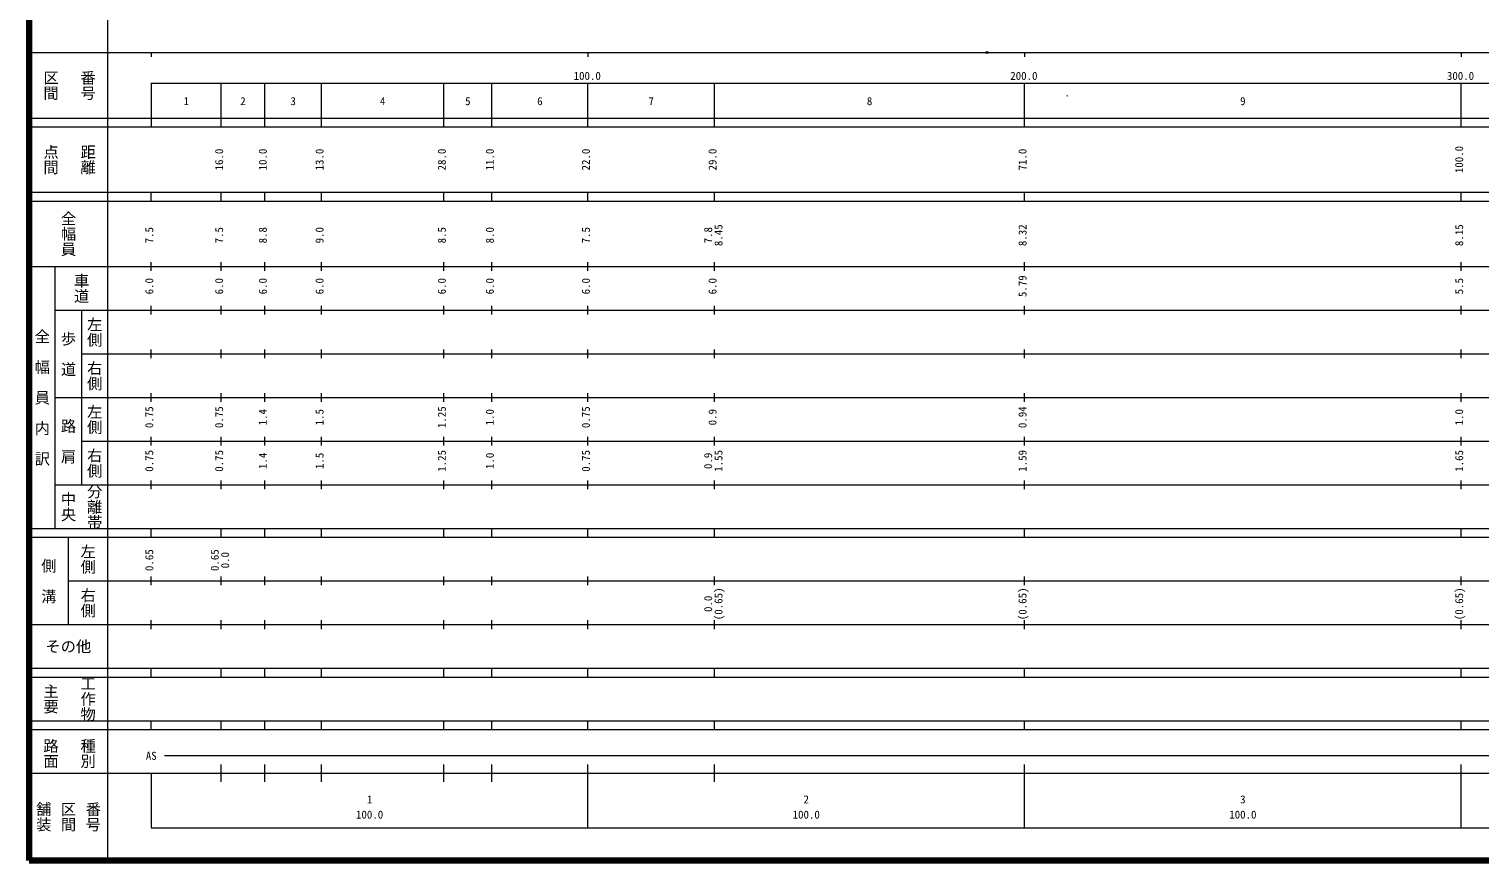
# Model space of a CAD drawing. Units: millimetres on the paper, enlarged 1000 times. Extents: x 40000 to 1524826, y -775750 to 416142.
# Drawn here: x 40000 to 372304, y 19422 to 210388 of the extents above; entities that cross this region are included whole.
import ezdxf
from ezdxf.enums import TextEntityAlignment as Align

# ---------------------------------------------------------------- set-up
doc = ezdxf.new("R2010")
doc.units = ezdxf.units.MM
doc.header["$LTSCALE"] = 1000
doc.header["$PDMODE"] = 32
doc.header["$PDSIZE"] = 500
doc.linetypes.add('CHAIN', pattern=[18.5, 12, -1.5, 3.5, -1.5])
for name, color, linetype, lineweight in [('M-BGD', 7, 'Continuous', 25), ('M-BMK', 2, 'CHAIN', 13), ('M-TTL', 2, 'Continuous', 140), ('M-TTL-BAND', 7, 'Continuous', 13)]:
    doc.layers.add(name, color=color, linetype=linetype, lineweight=lineweight)
doc.styles.add('@ＭＳ ゴシック', font='')
doc.styles.add('ＭＳ ゴシック', font='')
doc.styles.get('@ＭＳ ゴシック').set_extended_font_data('@MS Gothic')
doc.styles.get('ＭＳ ゴシック').set_extended_font_data('MS Gothic')

msp = doc.modelspace()

# ---------------------------------------------------------------- linework, layer by layer
at = {"layer": 'M-BGD'}
msp.add_arc((928880, -179804), 595946, 139.58393, 139.58393, dxfattribs=at)
at = {"layer": 'M-BMK', "color": 5, "linetype": 'Continuous', "lineweight": 25}
msp.add_arc((277812, 194980), 100, 96.34502, 172.07921, dxfattribs=at)
at = {"layer": 'M-TTL'}
for p, q in [((40000, 380000), (40000, 20000)), ((40000, 20000), (680000, 20000))]:
    msp.add_line(p, q, dxfattribs=at)
at = {"layer": 'M-TTL-BAND'}
for p, q in [((58000, 370000), (58000, 20000)), ((40000, 205000), (424800, 205000)), ((68000, 205000), (68000, 204000)), ((168000, 205000), (168000, 204000)), ((268000, 205000), (268000, 204000)), ((368000, 205000), (368000, 204000)), ((68000, 198000), (440032, 198000)), ((68000, 198000), (68000, 188000)), ((84000, 188000), (84000, 198000)), ((94000, 188000), (94000, 198000)), ((107000, 188000), (107000, 198000)), ((135000, 188000), (135000, 198000)), ((146000, 188000), (146000, 198000)), ((168000, 188000), (168000, 198000)), ((197000, 188000), (197000, 198000)), ((268000, 188000), (268000, 198000)), ((368000, 188000), (368000, 198000)), ((40000, 190000), (457440, 190000)), ((40000, 188000), (579000, 188000)), ((40000, 173000), (579000, 173000)), ((68000, 171000), (68000, 173000)), ((84000, 171000), (84000, 173000)), ((94000, 171000), (94000, 173000)), ((107000, 171000), (107000, 173000)), ((135000, 171000), (135000, 173000)), ((146000, 171000), (146000, 173000)), ((168000, 171000), (168000, 173000)), ((197000, 171000), (197000, 173000)), ((268000, 171000), (268000, 173000)), ((368000, 171000), (368000, 173000)), ((40000, 171000), (579000, 171000)), ((68000, 155000), (68000, 157000)), ((84000, 155000), (84000, 157000)), ((94000, 155000), (94000, 157000)), ((107000, 155000), (107000, 157000)), ((135000, 155000), (135000, 157000)), ((146000, 155000), (146000, 157000)), ((168000, 155000), (168000, 157000)), ((197000, 155000), (197000, 157000)), ((268000, 155000), (268000, 157000)), ((368000, 155000), (368000, 157000)), ((40000, 156000), (579000, 156000)), ((46000, 96000), (46000, 156000)), ((68000, 145000), (68000, 147000)), ((84000, 145000), (84000, 147000)), ((94000, 145000), (94000, 147000)), ((107000, 145000), (107000, 147000)), ((135000, 145000), (135000, 147000)), ((146000, 145000), (146000, 147000)), ((168000, 145000), (168000, 147000)), ((197000, 145000), (197000, 147000)), ((268000, 145000), (268000, 147000)), ((368000, 145000), (368000, 147000)), ((46000, 146000), (579000, 146000)), ((52000, 146000), (52000, 106000)), ((68000, 135000), (68000, 137000)), ((84000, 135000), (84000, 137000)), ((94000, 135000), (94000, 137000)), ((107000, 135000), (107000, 137000)), ((135000, 135000), (135000, 137000)), ((146000, 135000), (146000, 137000)), ((168000, 135000), (168000, 137000)), ((197000, 135000), (197000, 137000)), ((268000, 135000), (268000, 137000)), ((368000, 135000), (368000, 137000)), ((52000, 136000), (579000, 136000)), ((68000, 125000), (68000, 127000)), ((84000, 125000), (84000, 127000)), ((94000, 125000), (94000, 127000)), ((107000, 125000), (107000, 127000)), ((135000, 125000), (135000, 127000)), ((146000, 125000), (146000, 127000)), ((168000, 125000), (168000, 127000)), ((197000, 125000), (197000, 127000)), ((268000, 125000), (268000, 127000)), ((368000, 125000), (368000, 127000)), ((46000, 126000), (579000, 126000)), ((68000, 115000), (68000, 117000)), ((84000, 115000), (84000, 117000)), ((94000, 115000), (94000, 117000)), ((107000, 115000), (107000, 117000)), ((135000, 115000), (135000, 117000)), ((146000, 115000), (146000, 117000)), ((168000, 115000), (168000, 117000)), ((197000, 115000), (197000, 117000)), ((268000, 115000), (268000, 117000)), ((368000, 115000), (368000, 117000)), ((52000, 116000), (579000, 116000)), ((68000, 105000), (68000, 107000)), ((84000, 105000), (84000, 107000)), ((94000, 105000), (94000, 107000)), ((107000, 105000), (107000, 107000)), ((135000, 105000), (135000, 107000)), ((146000, 105000), (146000, 107000)), ((168000, 105000), (168000, 107000)), ((197000, 105000), (197000, 107000)), ((268000, 105000), (268000, 107000)), ((368000, 105000), (368000, 107000)), ((46000, 106000), (579000, 106000)), ((40000, 96000), (579000, 96000)), ((40000, 94000), (579000, 94000)), ((49000, 94000), (49000, 74000)), ((68000, 94000), (68000, 96000)), ((84000, 94000), (84000, 96000)), ((94000, 94000), (94000, 96000)), ((107000, 94000), (107000, 96000)), ((135000, 94000), (135000, 96000)), ((146000, 94000), (146000, 96000)), ((168000, 94000), (168000, 96000)), ((197000, 94000), (197000, 96000)), ((268000, 94000), (268000, 96000)), ((368000, 94000), (368000, 96000)), ((49000, 84000), (579000, 84000)), ((68000, 83000), (68000, 85000)), ((84000, 83000), (84000, 85000)), ((94000, 83000), (94000, 85000)), ((107000, 83000), (107000, 85000)), ((135000, 83000), (135000, 85000)), ((146000, 83000), (146000, 85000)), ((168000, 83000), (168000, 85000)), ((197000, 83000), (197000, 85000)), ((268000, 83000), (268000, 85000)), ((368000, 83000), (368000, 85000)), ((40000, 74000), (579000, 74000)), ((68000, 73000), (68000, 75000)), ((84000, 73000), (84000, 75000)), ((94000, 73000), (94000, 75000)), ((107000, 73000), (107000, 75000)), ((135000, 73000), (135000, 75000)), ((146000, 73000), (146000, 75000)), ((168000, 73000), (168000, 75000)), ((197000, 73000), (197000, 75000)), ((268000, 73000), (268000, 75000)), ((368000, 73000), (368000, 75000)), ((40000, 64000), (579000, 64000)), ((68000, 62000), (68000, 64000)), ((84000, 62000), (84000, 64000)), ((94000, 62000), (94000, 64000)), ((107000, 62000), (107000, 64000)), ((135000, 62000), (135000, 64000)), ((146000, 62000), (146000, 64000)), ((168000, 62000), (168000, 64000)), ((197000, 62000), (197000, 64000)), ((268000, 62000), (268000, 64000)), ((368000, 62000), (368000, 64000)), ((40000, 62000), (579000, 62000)), ((40000, 52000), (579000, 52000)), ((40000, 50000), (579000, 50000)), ((68000, 50000), (68000, 52000)), ((84000, 50000), (84000, 52000)), ((94000, 50000), (94000, 52000)), ((107000, 50000), (107000, 52000)), ((135000, 50000), (135000, 52000)), ((146000, 50000), (146000, 52000)), ((168000, 50000), (168000, 52000)), ((197000, 50000), (197000, 52000)), ((268000, 50000), (268000, 52000)), ((368000, 50000), (368000, 52000)), ((71000, 44000), (499025, 44000)), ((40000, 40000), (579000, 40000)), ((68000, 40000), (68000, 27500)), ((84000, 38000), (84000, 42000)), ((94000, 38000), (94000, 42000)), ((107000, 38000), (107000, 42000)), ((135000, 38000), (135000, 42000)), ((146000, 38000), (146000, 42000)), ((168000, 27500), (168000, 42000)), ((197000, 38000), (197000, 42000)), ((268000, 27500), (268000, 42000)), ((368000, 27500), (368000, 42000)), ((68000, 27500), (579000, 27500))]:
    msp.add_line(p, q, dxfattribs=at)
msp.add_point((259394, 205023), dxfattribs=at)

# ---------------------------------------------------------------- texts
at = {"layer": 'M-TTL-BAND', "style": '@ＭＳ ゴシック'}
for s, p in [('区間', (45000, 197500)), ('番号', (53500, 197500)), ('点間', (45000, 180500)), ('距離', (53500, 180500)), ('全幅員', (49000, 163500)), ('車道', (52000, 151000)), ('左側', (55000, 141000)), ('全\u3000幅\u3000員\u3000内\u3000訳', (43000, 126000)), ('歩\u3000道', (49000, 136000)), ('右側', (55000, 131000)), ('左側', (55000, 121000)), ('路\u3000肩', (49000, 116000)), ('右側', (55000, 111000)), ('中央', (49000, 101000)), ('分離帯', (55000, 101000)), ('左側', (53500, 89000)), ('側\u3000溝', (44500, 84000)), ('右側', (53500, 79000)), ('主要', (45000, 57000)), ('工作物', (53500, 57000)), ('路面', (45000, 44500)), ('種別', (53500, 44500)), ('舗装', (43333, 30000)), ('番号', (54667, 30000)), ('区間', (49000, 30000))]:
    msp.add_text(s, height=2566, rotation=270, dxfattribs=at).set_placement(p, align=Align.MIDDLE_CENTER)
at = {"layer": 'M-TTL-BAND', "style": 'ＭＳ ゴシック'}
for s, p in [('100.0', (167844, 198195)), ('200.0', (267844, 198195)), ('300.0', (367844, 198195)), ('1', (76000, 192405)), ('2', (89000, 192405)), ('3', (100500, 192405)), ('4', (121000, 192405)), ('5', (140500, 192405)), ('6', (157000, 192405)), ('7', (182500, 192405)), ('8', (232500, 192405)), ('9', (318000, 192405)), ('AS', (68000, 42500)), ('1', (118000, 32523)), ('2', (218000, 32523)), ('3', (318000, 32523)), ('100.0', (118000, 29033)), ('100.0', (218000, 29033)), ('100.0', (318000, 29033))]:
    msp.add_text(s, height=1833, dxfattribs=at).set_placement(p, align=Align.BOTTOM_CENTER)
for s, p in [('16.0', (85000, 180500)), ('10.0', (95000, 180500)), ('13.0', (108000, 180500)), ('28.0', (136000, 180500)), ('11.0', (147000, 180500)), ('22.0', (169000, 180500)), ('29.0', (198000, 180500)), ('71.0', (269000, 180500)), ('100.0', (369000, 180500)), ('7.5', (69000, 163174)), ('7.5', (85000, 163174)), ('8.8', (95000, 163174)), ('9.0', (108000, 163174)), ('8.5', (136000, 163174)), ('8.0', (147000, 163174)), ('7.5', (169000, 163174)), ('7.8', (197000, 163174)), ('8.45', (199370, 163174)), ('8.32', (269000, 163174)), ('8.15', (369000, 163174)), ('6.0', (69000, 151500)), ('6.0', (85000, 151500)), ('6.0', (95000, 151500)), ('6.0', (108000, 151500)), ('6.0', (136000, 151500)), ('6.0', (147000, 151500)), ('6.0', (169000, 151500)), ('6.0', (198000, 151500)), ('5.79', (269000, 151500)), ('5.5', (369000, 151500)), ('0.75', (69000, 121500)), ('0.75', (85000, 121500)), ('1.4', (95000, 121500)), ('1.5', (108000, 121500)), ('1.25', (136000, 121500)), ('1.0', (147000, 121500)), ('0.75', (169000, 121500)), ('0.9', (198000, 121500)), ('0.94', (269000, 121500)), ('1.0', (369000, 121500)), ('0.75', (69000, 111500)), ('0.75', (85000, 111500)), ('1.4', (95000, 111500)), ('1.5', (108000, 111500)), ('1.25', (136000, 111500)), ('1.0', (147000, 111500)), ('0.75', (169000, 111500)), ('0.9', (197000, 111500)), ('1.55', (199370, 111500)), ('1.59', (269000, 111500)), ('1.65', (369000, 111500)), ('0.65', (69000, 88764)), ('0.65', (84000, 88764)), ('0.0', (86370, 88764)), ('0.0', (197000, 78764)), ('(0.65)', (199370, 78764)), ('(0.65)', (269000, 78764)), ('(0.65)', (369000, 78764))]:
    msp.add_text(s, height=1833, rotation=90, dxfattribs=at).set_placement(p, align=Align.BOTTOM_CENTER)
msp.add_text('その他', height=2566, dxfattribs=at).set_placement((49000, 69000), align=Align.MIDDLE_CENTER)

doc.saveas('drawing.dxf')
